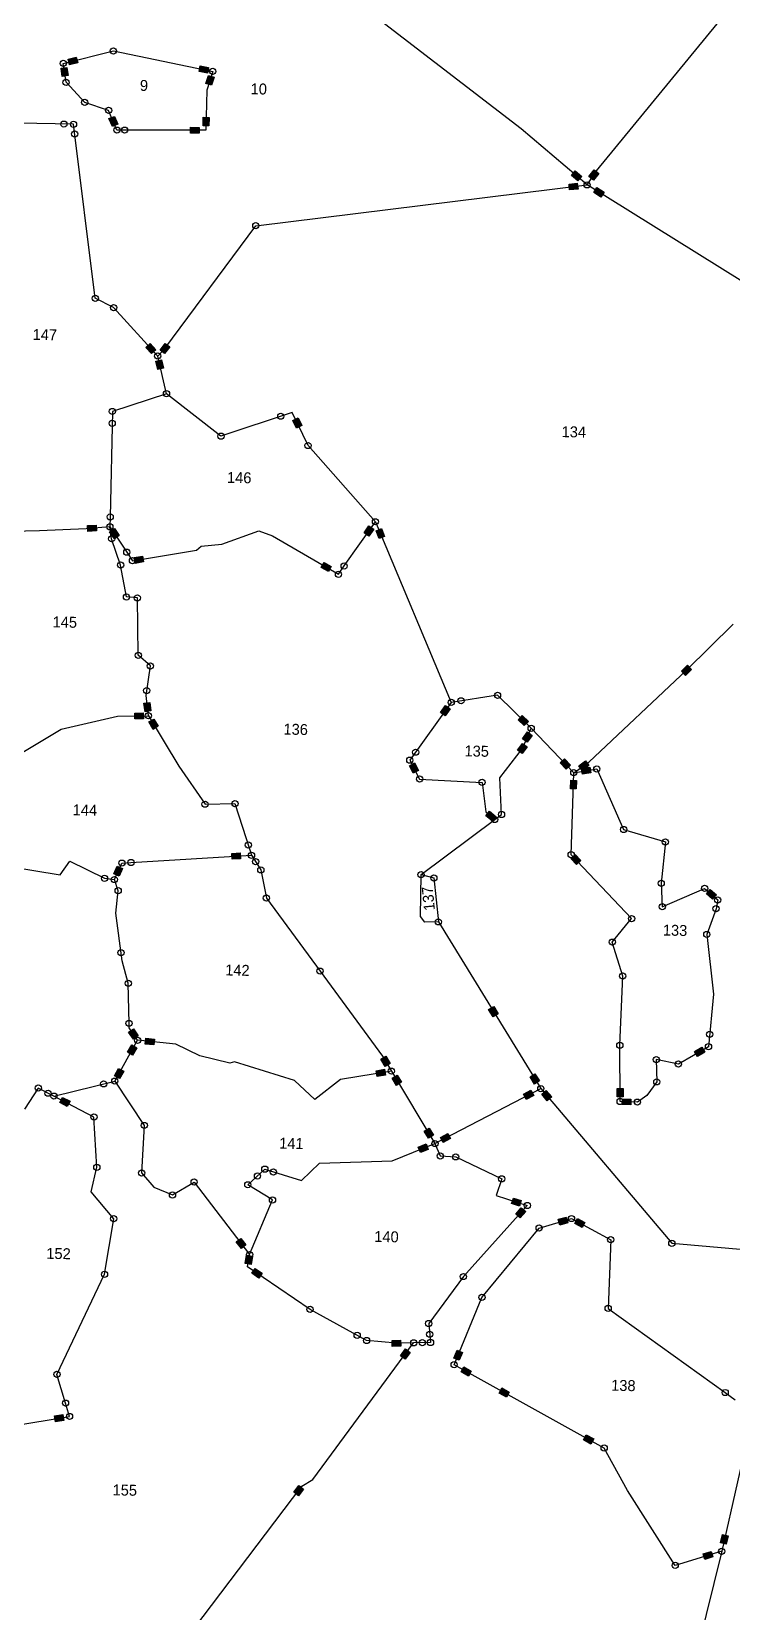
# Model space of a CAD drawing. Header units: metres. Extents: x 263404 to 269468, y 2224335 to 2228035.
# Drawn here: x 265218 to 265675, y 2226099 to 2227130 of the extents above; entities that cross this region are included whole.
import ezdxf

# ---------------------------------------------------------------- set-up
doc = ezdxf.new("R2010")
doc.units = ezdxf.units.M
doc.header["$LTSCALE"] = 0.3
for name, color, linetype in [('POLY_PARCEL', 6, 'Continuous'), ('SYM_STONE', 1, 'Continuous'), ('TEXT_PARCEL', 7, 'Continuous')]:
    doc.layers.add(name, color=color, linetype=linetype)
doc.styles.add('TEXT_MAP', font='', dxfattribs={"height": 2.5})
doc.styles.get('TEXT_MAP').set_extended_font_data('Kruti Dev 050')

msp = doc.modelspace()

# ---------------------------------------------------------------- hatches: boundary and pattern name
at = {"layer": 'SYM_STONE'}
for points in [[(265247.9, 2227109.1), (265246.9, 2227112.8), (265241.6, 2227111.5), (265242.5, 2227107.8)], [(265237.7, 2227100.2), (265241.5, 2227100.8), (265240.7, 2227106.2), (265237, 2227105.7)], [(265327.7, 2227107.2), (265327, 2227103.5), (265332.4, 2227102.4), (265333.1, 2227106.1)], [(265331.4, 2227095.7), (265335.1, 2227094.6), (265336.7, 2227099.9), (265333, 2227101)], [(265271.8, 2227074.2), (265268.2, 2227072.8), (265270.4, 2227067.7), (265273.9, 2227069.1)], [(265333.5, 2227073.6), (265329.7, 2227073.7), (265329.5, 2227068.2), (265333.3, 2227068.1)], [(265326.9, 2227063.3), (265326.9, 2227067.1), (265321.4, 2227067.2), (265321.4, 2227063.3)], [(265572.2, 2227038.7), (265569.7, 2227035.8), (265573.9, 2227032.2), (265576.4, 2227035.1)], [(265587.5, 2227037.1), (265584.5, 2227039.4), (265581.1, 2227035), (265584.1, 2227032.7)], [(265568.1, 2227030), (265568.5, 2227026.3), (265574, 2227026.9), (265573.5, 2227030.7)], [(265588.9, 2227021.7), (265591, 2227024.9), (265586.3, 2227027.8), (265584.3, 2227024.6)], [(265295.1, 2226926.2), (265292.3, 2226923.7), (265296, 2226919.6), (265298.8, 2226922.1)], [(265307.8, 2226924), (265304.8, 2226926.3), (265301.5, 2226921.9), (265304.5, 2226919.6)], [(265300.1, 2226909.3), (265303.8, 2226910.2), (265302.5, 2226915.5), (265298.8, 2226914.7)], [(265391.5, 2226877.8), (265388.1, 2226876.1), (265390.4, 2226871.1), (265393.9, 2226872.8)], [(265254.3, 2226807.5), (265254.5, 2226803.7), (265260, 2226804), (265259.8, 2226807.8)], [(265271.7, 2226798.9), (265274.9, 2226801), (265271.8, 2226805.6), (265268.6, 2226803.5)], [(265434.5, 2226802.9), (265437.7, 2226800.7), (265440.8, 2226805.2), (265437.7, 2226807.4)], [(265444.4, 2226799), (265447.9, 2226800.5), (265445.8, 2226805.6), (265442.3, 2226804.1)], [(265290.6, 2226783.9), (265290, 2226787.6), (265284.6, 2226786.7), (265285.2, 2226782.9)], [(265408.4, 2226783.5), (265406.5, 2226780.2), (265411.2, 2226777.5), (265413.1, 2226780.8)], [(265648, 2226713.8), (265645.3, 2226716.5), (265641.4, 2226712.6), (265644, 2226709.9)], [(265294.8, 2226692.2), (265291, 2226691.7), (265291.7, 2226686.2), (265295.5, 2226686.7)], [(265484.3, 2226685.7), (265487.4, 2226683.5), (265490.6, 2226688), (265487.5, 2226690.2)], [(265285, 2226685.3), (265285.1, 2226681.5), (265290.6, 2226681.6), (265290.5, 2226685.4)], [(265297, 2226674.7), (265300.3, 2226676.7), (265297.4, 2226681.4), (265294.2, 2226679.5)], [(265537.6, 2226683.7), (265535, 2226681), (265538.9, 2226677.1), (265541.6, 2226679.9)], [(265537.7, 2226668.6), (265540.8, 2226666.3), (265544.1, 2226670.7), (265541, 2226673)], [(265534.5, 2226661.2), (265537.5, 2226658.9), (265540.9, 2226663.2), (265537.8, 2226665.5)], [(265467.4, 2226652.8), (265464.1, 2226651), (265466.6, 2226646.1), (265470, 2226647.9)], [(265565.2, 2226655.4), (265562.4, 2226652.8), (265566.3, 2226648.8), (265569, 2226651.4)], [(265581.1, 2226651.1), (265578.9, 2226654.2), (265574.4, 2226651), (265576.6, 2226647.9)], [(265576.3, 2226649.2), (265576.9, 2226645.4), (265582.4, 2226646.3), (265581.7, 2226650.1)], [(265569, 2226636), (265572.8, 2226635.9), (265573, 2226641.4), (265569.2, 2226641.5)], [(265516.3, 2226621.3), (265513.9, 2226618.4), (265518.1, 2226614.8), (265520.5, 2226617.7)], [(265277, 2226583.9), (265273.6, 2226585.5), (265271.3, 2226580.5), (265274.8, 2226578.9)], [(265348.2, 2226593.8), (265348.4, 2226590), (265353.9, 2226590.3), (265353.7, 2226594.1)], [(265573, 2226586.5), (265575.8, 2226589.1), (265572, 2226593.2), (265569.2, 2226590.5)], [(265660.1, 2226570.4), (265657.6, 2226567.5), (265661.7, 2226563.9), (265664.2, 2226566.8)], [(265518.6, 2226487.3), (265521.9, 2226489.3), (265519, 2226494), (265515.7, 2226492)], [(265284.2, 2226479.5), (265281, 2226477.3), (265284.1, 2226472.8), (265287.2, 2226474.9)], [(265297.4, 2226469), (265297.8, 2226472.8), (265292.3, 2226473.3), (265291.9, 2226469.5)], [(265286.3, 2226467.1), (265283, 2226469), (265280.3, 2226464.2), (265283.6, 2226462.3)], [(265448.7, 2226461.7), (265445.4, 2226459.8), (265448.2, 2226455), (265451.5, 2226456.9)], [(265649.9, 2226464.7), (265651.8, 2226461.4), (265656.6, 2226464.2), (265654.7, 2226467.5)], [(265277.8, 2226451.8), (265274.5, 2226453.7), (265271.8, 2226448.8), (265275.1, 2226447)], [(265442.4, 2226452.2), (265443, 2226448.4), (265448.5, 2226449.3), (265447.9, 2226453.1)], [(265545.9, 2226450.2), (265542.7, 2226448.2), (265545.6, 2226443.5), (265548.8, 2226445.5)], [(265456, 2226449.3), (265452.8, 2226447.3), (265455.6, 2226442.6), (265458.9, 2226444.6)], [(265603.3, 2226440.6), (265599.4, 2226440.6), (265599.5, 2226435.1), (265603.3, 2226435.1)], [(265241, 2226428.9), (265242.8, 2226432.3), (265237.9, 2226434.8), (265236.1, 2226431.4)], [(265538.5, 2226436.9), (265540.2, 2226433.5), (265545.1, 2226436), (265543.3, 2226439.4)], [(265553.9, 2226432.6), (265556.8, 2226435.1), (265553.2, 2226439.3), (265550.3, 2226436.8)], [(265608.3, 2226429.9), (265608.4, 2226433.7), (265602.9, 2226433.9), (265602.8, 2226430.1)], [(265476.9, 2226414.8), (265473.6, 2226412.8), (265476.4, 2226408.1), (265479.7, 2226410.1)], [(265490.9, 2226407.9), (265489.1, 2226411.3), (265484.3, 2226408.7), (265486, 2226405.3)], [(265469.8, 2226402.4), (265471.2, 2226398.9), (265476.3, 2226400.9), (265474.9, 2226404.5)], [(265531.8, 2226369.2), (265530.6, 2226365.6), (265535.8, 2226363.9), (265537, 2226367.5)], [(265533.4, 2226358.7), (265536.2, 2226356.2), (265539.9, 2226360.3), (265537, 2226362.8)], [(265561, 2226355.3), (265562.1, 2226351.6), (265567.4, 2226353.1), (265566.3, 2226356.8)], [(265576.7, 2226349.9), (265578.5, 2226353.2), (265573.7, 2226355.8), (265571.9, 2226352.5)], [(265354.2, 2226342.9), (265351.2, 2226340.6), (265354.5, 2226336.2), (265357.5, 2226338.6)], [(265357, 2226326.5), (265360.8, 2226325.8), (265361.7, 2226331.2), (265357.9, 2226331.9)], [(265365.9, 2226317), (265368, 2226320.1), (265363.5, 2226323.2), (265361.3, 2226320.1)], [(265458.4, 2226272.7), (265458.3, 2226276.5), (265452.8, 2226276.3), (265452.9, 2226272.5)], [(265458.2, 2226266.4), (265461.3, 2226264.1), (265464.6, 2226268.5), (265461.5, 2226270.8)], [(265498.6, 2226268.5), (265495.1, 2226270), (265493, 2226264.9), (265496.5, 2226263.4)], [(265499.6, 2226259.1), (265497.8, 2226255.8), (265502.6, 2226253.1), (265504.4, 2226256.4)], [(265524.3, 2226245.4), (265522.5, 2226242), (265527.3, 2226239.4), (265529.1, 2226242.7)], [(265232.7, 2226227.1), (265233.4, 2226223.3), (265238.8, 2226224.2), (265238.2, 2226228)], [(265579.3, 2226214.8), (265577.5, 2226211.5), (265582.3, 2226208.8), (265584.2, 2226212.2)], [(265395.1, 2226179.5), (265392, 2226181.8), (265388.7, 2226177.4), (265391.8, 2226175.1)], [(265671.8, 2226148.9), (265668.1, 2226149.8), (265666.9, 2226144.4), (265670.6, 2226143.6)], [(265655.5, 2226137.2), (265656.6, 2226133.6), (265661.9, 2226135.2), (265660.8, 2226138.8)]]:
    msp.add_hatch(color=256, dxfattribs=at).paths.add_polyline_path(points)

# ---------------------------------------------------------------- linework, layer by layer
at = {"layer": 'POLY_PARCEL'}
for p, q in [((265586.1, 2227038.7), (265669.7, 2227140.6)), ((265537, 2227066.1), (265442.1, 2227138.9)), ((265238.4, 2227108.8), (265271.1, 2227116.9)), ((265271.1, 2227116.9), (265335.8, 2227103.6)), ((265240.2, 2227096.5), (265238.4, 2227108.8)), ((265335.8, 2227103.6), (265332.1, 2227091.4)), ((265252.4, 2227083.4), (265240.2, 2227096.5)), ((265332.1, 2227091.4), (265331.3, 2227065.2)), ((265268, 2227078.2), (265252.4, 2227083.4)), ((265245.1, 2227069.1), (265197, 2227070.1)), ((265259.3, 2226955.7), (265245.1, 2227069.1)), ((265273.4, 2227065.3), (265268, 2227078.2)), ((265331.3, 2227065.2), (265273.4, 2227065.3)), ((265579.9, 2227029.6), (265537, 2227066.1)), ((265579.9, 2227029.6), (265586.1, 2227038.7)), ((265363.9, 2227003), (265579.9, 2227029.6)), ((265694.6, 2226958.1), (265579.9, 2227029.6)), ((265304.7, 2226922.9), (265363.9, 2227003)), ((265271.2, 2226949.6), (265259.3, 2226955.7)), ((265300, 2226918), (265271.2, 2226949.6)), ((265300, 2226918), (265304.7, 2226922.9)), ((265305.7, 2226893.5), (265300, 2226918)), ((265305.7, 2226893.5), (265270.4, 2226881.9)), ((265341.2, 2226865.8), (265305.7, 2226893.5)), ((265270.4, 2226881.9), (265269, 2226813.2)), ((265387.7, 2226881.3), (265341.2, 2226865.8)), ((265398, 2226859.7), (265387.7, 2226881.3)), ((265441.9, 2226810), (265398, 2226859.7)), ((265269, 2226813.2), (265268.8, 2226806.7)), ((265222.9, 2226804), (265176.7, 2226803.2)), ((265253.3, 2226805.4), (265222.9, 2226804)), ((265268.8, 2226806.7), (265253.3, 2226805.4)), ((265269.9, 2226798.9), (265268.8, 2226806.7)), ((265268.8, 2226806.7), (265272.8, 2226800.7)), ((265272.8, 2226800.7), (265279.8, 2226790.2)), ((265341.8, 2226795.3), (265365.8, 2226804.1)), ((265365.8, 2226804.1), (265374.8, 2226800.9)), ((265374.8, 2226800.9), (265417.8, 2226775.8)), ((265421.5, 2226781.2), (265441.9, 2226810)), ((265441.9, 2226810), (265491.3, 2226692.3)), ((265275.8, 2226781.8), (265269.9, 2226798.9)), ((265279.8, 2226790.2), (265283.5, 2226784.6)), ((265284.9, 2226784.8), (265325.2, 2226791.6)), ((265325.2, 2226791.6), (265328.3, 2226794.1)), ((265328.3, 2226794.1), (265341.8, 2226795.3)), ((265279.6, 2226761), (265275.8, 2226781.8)), ((265283.5, 2226784.6), (265284.9, 2226784.8)), ((265417.8, 2226775.8), (265421.5, 2226781.2)), ((265286.7, 2226760.4), (265279.6, 2226761)), ((265287.3, 2226723), (265286.7, 2226760.4)), ((265644.7, 2226713.2), (265675.1, 2226743.2)), ((265295.2, 2226716), (265287.3, 2226723)), ((265292.4, 2226696.7), (265295.2, 2226716)), ((265581, 2226653.3), (265644.7, 2226713.2)), ((265293.9, 2226683.6), (265292.4, 2226696.7)), ((265491.3, 2226692.3), (265464.3, 2226654.6)), ((265521.5, 2226696.9), (265491.3, 2226692.3)), ((265543.4, 2226675.4), (265521.5, 2226696.9)), ((265237.1, 2226674.9), (265273.7, 2226683.2)), ((265273.7, 2226683.2), (265293.9, 2226683.6)), ((265293.9, 2226683.6), (265313.8, 2226650.8)), ((265203.3, 2226654.6), (265237.1, 2226674.9)), ((265537.7, 2226662.2), (265543.4, 2226675.4)), ((265543.4, 2226675.4), (265571.2, 2226646.4)), ((265523, 2226643), (265537.7, 2226662.2)), ((265313.8, 2226650.8), (265330.8, 2226625.9)), ((265464.3, 2226654.6), (265470.7, 2226642.3)), ((265569.5, 2226593), (265571.2, 2226646.4)), ((265571.2, 2226646.4), (265581, 2226653.3)), ((265571.2, 2226646.4), (265586.2, 2226648.9)), ((265586.2, 2226648.9), (265603.7, 2226609.4)), ((265470.7, 2226642.3), (265511.4, 2226640.1)), ((265511.4, 2226640.1), (265513.8, 2226620.9)), ((265524.1, 2226619.2), (265523, 2226643)), ((265330.8, 2226625.9), (265350.3, 2226626.3)), ((265350.3, 2226626.3), (265360, 2226596.1)), ((265471.6, 2226580), (265519.7, 2226615.9)), ((265513.8, 2226620.9), (265519.7, 2226615.9)), ((265519.7, 2226615.9), (265524.1, 2226619.2)), ((265603.7, 2226609.4), (265630.9, 2226601.3)), ((265360, 2226596.1), (265361.1, 2226592.6)), ((265630.9, 2226601.3), (265628.2, 2226574.4)), ((265202, 2226585.5), (265236.3, 2226579.8)), ((265236.3, 2226579.8), (265242.6, 2226588.7)), ((265242.6, 2226588.7), (265265.3, 2226577.6)), ((265271.7, 2226576.8), (265276.6, 2226587.5)), ((265276.6, 2226587.5), (265282.5, 2226587.9)), ((265282.5, 2226587.9), (265361.1, 2226592.6)), ((265361.1, 2226592.6), (265367.2, 2226583.1)), ((265608.9, 2226551.3), (265569.5, 2226593)), ((265265.3, 2226577.6), (265271.7, 2226576.8)), ((265274.2, 2226569.5), (265271.7, 2226576.8)), ((265367.2, 2226583.1), (265370.8, 2226564.7)), ((265471.3, 2226552.6), (265471.6, 2226580)), ((265471.6, 2226580), (265480, 2226577.8)), ((265480, 2226577.8), (265482.9, 2226549.2)), ((265628.2, 2226574.4), (265628.9, 2226559.1)), ((265272.7, 2226554.8), (265274.2, 2226569.5)), ((265370.8, 2226564.7), (265405.8, 2226517.1)), ((265628.9, 2226559.1), (265656.5, 2226571)), ((265656.5, 2226571), (265665, 2226563.5)), ((265665, 2226563.5), (265663.9, 2226557.8)), ((265276.7, 2226523.9), (265272.7, 2226554.8)), ((265663.9, 2226557.8), (265657.9, 2226541)), ((265474.2, 2226549), (265471.3, 2226552.6)), ((265482.9, 2226549.2), (265474.2, 2226549)), ((265482.9, 2226549.2), (265549.7, 2226440.5)), ((265596.3, 2226536), (265608.9, 2226551.3)), ((265603.1, 2226513.9), (265596.3, 2226536)), ((265657.9, 2226541), (265662.3, 2226502)), ((265280.8, 2226509.2), (265276.7, 2226523.9)), ((265405.8, 2226517.1), (265446.5, 2226461.7)), ((265601.2, 2226468.8), (265603.1, 2226513.9)), ((265281.3, 2226483), (265280.8, 2226509.2)), ((265662.3, 2226502), (265659, 2226467.8)), ((265281.4, 2226480.2), (265281.3, 2226483)), ((265272, 2226445.4), (265286.9, 2226472)), ((265286.9, 2226472), (265281.4, 2226480.2)), ((265311.7, 2226469.4), (265286.9, 2226472)), ((265327.5, 2226461.8), (265311.7, 2226469.4)), ((265346.9, 2226457.2), (265327.5, 2226461.8)), ((265446.5, 2226461.7), (265452.3, 2226451.9)), ((265601.4, 2226432.1), (265601.2, 2226468.8)), ((265659, 2226467.8), (265639.4, 2226456.5)), ((265350, 2226457.9), (265346.9, 2226457.2)), ((265389.2, 2226445.7), (265350, 2226457.9)), ((265452.3, 2226451.9), (265419.1, 2226446.5)), ((265452.3, 2226451.9), (265480.7, 2226404.7)), ((265639.4, 2226456.5), (265625, 2226459.4)), ((265625, 2226459.4), (265625.3, 2226444.9)), ((265222.1, 2226440.9), (265213.1, 2226427.2)), ((265232.3, 2226435.6), (265222.1, 2226440.9)), ((265232.3, 2226435.6), (265272, 2226445.4)), ((265272, 2226445.4), (265291.2, 2226416.5)), ((265402.3, 2226433.4), (265389.2, 2226445.7)), ((265419.1, 2226446.5), (265402.3, 2226433.4)), ((265480.7, 2226404.7), (265549.7, 2226440.5)), ((265549.7, 2226440.5), (265635.1, 2226339.7)), ((265625.3, 2226444.9), (265618.8, 2226436)), ((265258.4, 2226422), (265232.3, 2226435.6)), ((265612.7, 2226431.7), (265601.4, 2226432.1)), ((265618.8, 2226436), (265612.7, 2226431.7)), ((265260.3, 2226389.2), (265258.4, 2226422)), ((265291.2, 2226416.5), (265289.5, 2226385.5)), ((265452.7, 2226393.5), (265480.7, 2226404.7)), ((265480.7, 2226404.7), (265484.2, 2226396.6)), ((265256.7, 2226373.2), (265260.3, 2226389.2)), ((265393.6, 2226380.5), (265405.5, 2226391.9)), ((265405.5, 2226391.9), (265452.7, 2226393.5)), ((265484.2, 2226396.6), (265494.2, 2226396)), ((265494.2, 2226396), (265524.2, 2226381.7)), ((265289.5, 2226385.5), (265297.5, 2226376.3)), ((265309.6, 2226371.2), (265323.7, 2226379.6)), ((265323.7, 2226379.6), (265359.9, 2226332.3)), ((265358.7, 2226377.8), (265369.8, 2226388)), ((265369.8, 2226388), (265393.6, 2226380.5)), ((265524.2, 2226381.7), (265520.5, 2226370.9)), ((265271.3, 2226355.7), (265256.7, 2226373.2)), ((265297.5, 2226376.3), (265309.6, 2226371.2)), ((265374.8, 2226367.9), (265358.7, 2226377.8)), ((265359.9, 2226332.3), (265374.8, 2226367.9)), ((265520.5, 2226370.9), (265540.9, 2226364.3)), ((265540.9, 2226364.3), (265499.2, 2226318)), ((265265.3, 2226319.5), (265271.3, 2226355.7)), ((265511.3, 2226304.4), (265548.6, 2226349.6)), ((265548.6, 2226349.6), (265569.7, 2226355.8)), ((265569.7, 2226355.8), (265595.3, 2226342)), ((265595.3, 2226342), (265593.6, 2226297.2)), ((265635.1, 2226339.7), (265743.8, 2226330.3)), ((265358.6, 2226324.3), (265359.9, 2226332.3)), ((265234.3, 2226254.2), (265265.3, 2226319.5)), ((265399.3, 2226296.6), (265358.6, 2226324.3)), ((265499.2, 2226318), (265476.6, 2226287.4)), ((265436.1, 2226276.3), (265399.3, 2226296.6)), ((265493.2, 2226260.5), (265511.3, 2226304.4)), ((265593.6, 2226297.2), (265669.9, 2226242.4)), ((265476.6, 2226287.4), (265477.8, 2226275)), ((265455.6, 2226274.5), (265436.1, 2226276.3)), ((265477.8, 2226275), (265466.8, 2226274.8)), ((265401.1, 2226185.8), (265466.8, 2226274.8)), ((265466.8, 2226274.8), (265455.6, 2226274.5)), ((265591, 2226206.2), (265493.2, 2226260.5)), ((265239.9, 2226235.5), (265234.3, 2226254.2)), ((265242.5, 2226226.8), (265239.9, 2226235.5)), ((265669.9, 2226242.4), (265676.4, 2226237.6)), ((265197, 2226219.3), (265238.5, 2226226.1)), ((265238.5, 2226226.1), (265242.5, 2226226.8)), ((265688.1, 2226229.3), (265667.6, 2226138.9)), ((265606.2, 2226178.6), (265591, 2226206.2)), ((265394, 2226181.3), (265401.1, 2226185.8)), ((265323.6, 2226088.3), (265394, 2226181.3)), ((265637.3, 2226129.7), (265606.2, 2226178.6)), ((265667.6, 2226138.9), (265637.3, 2226129.7)), ((265667.6, 2226138.9), (265647.7, 2226058.2))]:
    msp.add_line(p, q, dxfattribs=at)
at = {"layer": 'SYM_STONE'}
for points in [[(265241.6, 2227111.5), (265246.9, 2227112.8), (265247.9, 2227109.1), (265242.5, 2227107.8)], [(265240.7, 2227106.2), (265241.5, 2227100.8), (265237.7, 2227100.2), (265237, 2227105.7)], [(265332.4, 2227102.4), (265327, 2227103.5), (265327.7, 2227107.2), (265333.1, 2227106.1)], [(265336.7, 2227099.9), (265335.1, 2227094.6), (265331.4, 2227095.7), (265333, 2227101)], [(265270.4, 2227067.7), (265268.2, 2227072.8), (265271.8, 2227074.2), (265273.9, 2227069.1)], [(265329.5, 2227068.2), (265329.7, 2227073.7), (265333.5, 2227073.6), (265333.3, 2227068.1)], [(265321.4, 2227067.2), (265326.9, 2227067.1), (265326.9, 2227063.3), (265321.4, 2227063.3)], [(265573.9, 2227032.2), (265569.7, 2227035.8), (265572.2, 2227038.7), (265576.4, 2227035.1)], [(265581.1, 2227035), (265584.5, 2227039.4), (265587.5, 2227037.1), (265584.1, 2227032.7)], [(265574, 2227026.9), (265568.5, 2227026.3), (265568.1, 2227030), (265573.5, 2227030.7)], [(265586.3, 2227027.8), (265591, 2227024.9), (265588.9, 2227021.7), (265584.3, 2227024.6)], [(265296, 2226919.6), (265292.3, 2226923.7), (265295.1, 2226926.2), (265298.8, 2226922.1)], [(265301.5, 2226921.9), (265304.8, 2226926.3), (265307.8, 2226924), (265304.5, 2226919.6)], [(265302.5, 2226915.5), (265303.8, 2226910.2), (265300.1, 2226909.3), (265298.8, 2226914.7)], [(265390.4, 2226871.1), (265388.1, 2226876.1), (265391.5, 2226877.8), (265393.9, 2226872.8)], [(265260, 2226804), (265254.5, 2226803.7), (265254.3, 2226807.5), (265259.8, 2226807.8)], [(265271.8, 2226805.6), (265274.9, 2226801), (265271.7, 2226798.9), (265268.6, 2226803.5)], [(265440.8, 2226805.2), (265437.7, 2226800.7), (265434.5, 2226802.9), (265437.7, 2226807.4)], [(265445.8, 2226805.6), (265447.9, 2226800.5), (265444.4, 2226799), (265442.3, 2226804.1)], [(265284.6, 2226786.7), (265290, 2226787.6), (265290.6, 2226783.9), (265285.2, 2226782.9)], [(265411.2, 2226777.5), (265406.5, 2226780.2), (265408.4, 2226783.5), (265413.1, 2226780.8)], [(265641.4, 2226712.6), (265645.3, 2226716.5), (265648, 2226713.8), (265644, 2226709.9)], [(265291.7, 2226686.2), (265291, 2226691.7), (265294.8, 2226692.2), (265295.5, 2226686.7)], [(265490.6, 2226688), (265487.4, 2226683.5), (265484.3, 2226685.7), (265487.5, 2226690.2)], [(265290.6, 2226681.6), (265285.1, 2226681.5), (265285, 2226685.3), (265290.5, 2226685.4)], [(265297.4, 2226681.4), (265300.3, 2226676.7), (265297, 2226674.7), (265294.2, 2226679.5)], [(265538.9, 2226677.1), (265535, 2226681), (265537.6, 2226683.7), (265541.6, 2226679.9)], [(265544.1, 2226670.7), (265540.8, 2226666.3), (265537.7, 2226668.6), (265541, 2226673)], [(265540.9, 2226663.2), (265537.5, 2226658.9), (265534.5, 2226661.2), (265537.8, 2226665.5)], [(265466.6, 2226646.1), (265464.1, 2226651), (265467.4, 2226652.8), (265470, 2226647.9)], [(265566.3, 2226648.8), (265562.4, 2226652.8), (265565.2, 2226655.4), (265569, 2226651.4)], [(265574.4, 2226651), (265578.9, 2226654.2), (265581.1, 2226651.1), (265576.6, 2226647.9)], [(265582.4, 2226646.3), (265576.9, 2226645.4), (265576.3, 2226649.2), (265581.7, 2226650.1)], [(265573, 2226641.4), (265572.8, 2226635.9), (265569, 2226636), (265569.2, 2226641.5)], [(265518.1, 2226614.8), (265513.9, 2226618.4), (265516.3, 2226621.3), (265520.5, 2226617.7)], [(265271.3, 2226580.5), (265273.6, 2226585.5), (265277, 2226583.9), (265274.8, 2226578.9)], [(265353.9, 2226590.3), (265348.4, 2226590), (265348.2, 2226593.8), (265353.7, 2226594.1)], [(265572, 2226593.2), (265575.8, 2226589.1), (265573, 2226586.5), (265569.2, 2226590.5)], [(265661.7, 2226563.9), (265657.6, 2226567.5), (265660.1, 2226570.4), (265664.2, 2226566.8)], [(265519, 2226494), (265521.9, 2226489.3), (265518.6, 2226487.3), (265515.7, 2226492)], [(265284.1, 2226472.8), (265281, 2226477.3), (265284.2, 2226479.5), (265287.2, 2226474.9)], [(265292.3, 2226473.3), (265297.8, 2226472.8), (265297.4, 2226469), (265291.9, 2226469.5)], [(265280.3, 2226464.2), (265283, 2226469), (265286.3, 2226467.1), (265283.6, 2226462.3)], [(265448.2, 2226455), (265445.4, 2226459.8), (265448.7, 2226461.7), (265451.5, 2226456.9)], [(265656.6, 2226464.2), (265651.8, 2226461.4), (265649.9, 2226464.7), (265654.7, 2226467.5)], [(265271.8, 2226448.8), (265274.5, 2226453.7), (265277.8, 2226451.8), (265275.1, 2226447)], [(265448.5, 2226449.3), (265443, 2226448.4), (265442.4, 2226452.2), (265447.9, 2226453.1)], [(265545.6, 2226443.5), (265542.7, 2226448.2), (265545.9, 2226450.2), (265548.8, 2226445.5)], [(265455.6, 2226442.6), (265452.8, 2226447.3), (265456, 2226449.3), (265458.9, 2226444.6)], [(265599.5, 2226435.1), (265599.4, 2226440.6), (265603.3, 2226440.6), (265603.3, 2226435.1)], [(265237.9, 2226434.8), (265242.8, 2226432.3), (265241, 2226428.9), (265236.1, 2226431.4)], [(265545.1, 2226436), (265540.2, 2226433.5), (265538.5, 2226436.9), (265543.3, 2226439.4)], [(265553.2, 2226439.3), (265556.8, 2226435.1), (265553.9, 2226432.6), (265550.3, 2226436.8)], [(265602.9, 2226433.9), (265608.4, 2226433.7), (265608.3, 2226429.9), (265602.8, 2226430.1)], [(265476.4, 2226408.1), (265473.6, 2226412.8), (265476.9, 2226414.8), (265479.7, 2226410.1)], [(265484.3, 2226408.7), (265489.1, 2226411.3), (265490.9, 2226407.9), (265486, 2226405.3)], [(265476.3, 2226400.9), (265471.2, 2226398.9), (265469.8, 2226402.4), (265474.9, 2226404.5)], [(265535.8, 2226363.9), (265530.6, 2226365.6), (265531.8, 2226369.2), (265537, 2226367.5)], [(265539.9, 2226360.3), (265536.2, 2226356.2), (265533.4, 2226358.7), (265537, 2226362.8)], [(265567.4, 2226353.1), (265562.1, 2226351.6), (265561, 2226355.3), (265566.3, 2226356.8)], [(265573.7, 2226355.8), (265578.5, 2226353.2), (265576.7, 2226349.9), (265571.9, 2226352.5)], [(265354.5, 2226336.2), (265351.2, 2226340.6), (265354.2, 2226342.9), (265357.5, 2226338.6)], [(265361.7, 2226331.2), (265360.8, 2226325.8), (265357, 2226326.5), (265357.9, 2226331.9)], [(265363.5, 2226323.2), (265368, 2226320.1), (265365.9, 2226317), (265361.3, 2226320.1)], [(265452.8, 2226276.3), (265458.3, 2226276.5), (265458.4, 2226272.7), (265452.9, 2226272.5)], [(265464.6, 2226268.5), (265461.3, 2226264.1), (265458.2, 2226266.4), (265461.5, 2226270.8)], [(265493, 2226264.9), (265495.1, 2226270), (265498.6, 2226268.5), (265496.5, 2226263.4)], [(265502.6, 2226253.1), (265497.8, 2226255.8), (265499.6, 2226259.1), (265504.4, 2226256.4)], [(265527.3, 2226239.4), (265522.5, 2226242), (265524.3, 2226245.4), (265529.1, 2226242.7)], [(265238.8, 2226224.2), (265233.4, 2226223.3), (265232.7, 2226227.1), (265238.2, 2226228)], [(265582.3, 2226208.8), (265577.5, 2226211.5), (265579.3, 2226214.8), (265584.2, 2226212.2)], [(265388.7, 2226177.4), (265392, 2226181.8), (265395.1, 2226179.5), (265391.8, 2226175.1)], [(265666.9, 2226144.4), (265668.1, 2226149.8), (265671.8, 2226148.9), (265670.6, 2226143.6)], [(265661.9, 2226135.2), (265656.6, 2226133.6), (265655.5, 2226137.2), (265660.8, 2226138.8)]]:
    msp.add_lwpolyline(points, close=True, dxfattribs=at)
for centre in [(265238.4, 2227108.8), (265271.1, 2227116.9), (265335.8, 2227103.6), (265240.2, 2227096.5), (265252.4, 2227083.4), (265268, 2227078.2), (265238.8, 2227069.2), (265245.1, 2227069.1), (265245.9, 2227062.8), (265273.4, 2227065.3), (265278.4, 2227065.3), (265579.9, 2227029.6), (265363.9, 2227003), (265259.3, 2226955.7), (265271.2, 2226949.6), (265300, 2226918), (265305.7, 2226893.5), (265270.4, 2226881.9), (265270.3, 2226874.2), (265380.2, 2226878.8), (265341.2, 2226865.8), (265398, 2226859.7), (265269, 2226813.2), (265441.9, 2226810), (265268.8, 2226806.7), (265269.9, 2226798.9), (265279.8, 2226790.2), (265275.8, 2226781.8), (265283.5, 2226784.6), (265421.5, 2226781.2), (265417.8, 2226775.8), (265279.6, 2226761), (265286.7, 2226760.4), (265287.3, 2226723), (265295.2, 2226716), (265292.8, 2226700), (265521.5, 2226696.9), (265491.3, 2226692.3), (265497.7, 2226693.3), (265293.9, 2226683.6), (265543.4, 2226675.4), (265464.3, 2226654.6), (265468.1, 2226659.8), (265571.2, 2226646.4), (265586.2, 2226648.9), (265470.7, 2226642.3), (265511.4, 2226640.1), (265330.8, 2226625.9), (265350.3, 2226626.3), (265519.7, 2226615.9), (265524.1, 2226619.2), (265603.7, 2226609.4), (265359, 2226599.3), (265361.1, 2226592.6), (265569.5, 2226593), (265630.9, 2226601.3), (265276.6, 2226587.5), (265282.5, 2226587.9), (265363.8, 2226588.5), (265367.2, 2226583.1), (265265.3, 2226577.6), (265271.7, 2226576.8), (265471.6, 2226580), (265480, 2226577.8), (265628.2, 2226574.4), (265274.2, 2226569.5), (265370.8, 2226564.7), (265656.5, 2226571), (265665, 2226563.5), (265608.9, 2226551.3), (265628.9, 2226559.1), (265663.9, 2226557.8), (265482.9, 2226549.2), (265657.9, 2226541), (265596.3, 2226536), (265276, 2226529.2), (265405.8, 2226517.1), (265603.1, 2226513.9), (265280.8, 2226509.2), (265281.3, 2226483), (265286.9, 2226472), (265601.2, 2226468.8), (265659.8, 2226475.9), (265625, 2226459.4), (265659, 2226467.8), (265452.3, 2226451.9), (265639.4, 2226456.5), (265222.1, 2226440.9), (265264.7, 2226443.6), (265272, 2226445.4), (265549.7, 2226440.5), (265625.3, 2226444.9), (265228.5, 2226437.5), (265232.3, 2226435.6), (265601.4, 2226432.1), (265612.7, 2226431.7), (265258.4, 2226422), (265291.2, 2226416.5), (265480.7, 2226404.7), (265484.2, 2226396.6), (265260.3, 2226389.2), (265369.8, 2226388), (265375.4, 2226386.2), (265494.2, 2226396), (265289.5, 2226385.5), (265323.7, 2226379.6), (265358.7, 2226377.8), (265365, 2226383.6), (265524.2, 2226381.7), (265309.6, 2226371.2), (265374.8, 2226367.9), (265271.3, 2226355.7), (265540.9, 2226364.3), (265569.7, 2226355.8), (265548.6, 2226349.6), (265595.3, 2226342), (265635.1, 2226339.7), (265359.9, 2226332.3), (265265.3, 2226319.5), (265499.2, 2226318), (265511.3, 2226304.4), (265399.3, 2226296.6), (265593.6, 2226297.2), (265476.6, 2226287.4), (265430, 2226279.7), (265436.1, 2226276.3), (265466.8, 2226274.8), (265472.4, 2226274.9), (265477.3, 2226280.4), (265477.8, 2226275), (265234.3, 2226254.2), (265493.2, 2226260.5), (265669.9, 2226242.4), (265239.9, 2226235.5), (265242.5, 2226226.8), (265591, 2226206.2), (265667.6, 2226138.9), (265637.3, 2226129.7)]:
    msp.add_circle(centre, 2.02, dxfattribs=at)

# ---------------------------------------------------------------- texts
at = {"layer": 'TEXT_PARCEL', "style": 'TEXT_MAP'}
for s, rotation, p in [('9', 358.8006, (265288.3, 2227090.9)), ('10', 358.8006, (265360.5, 2227088.7)), ('147', 358.8006, (265218.4, 2226928.6)), ('134', 358.8006, (265563.2, 2226865.2)), ('146', 358.8006, (265345.1, 2226835.4)), ('145', 358.8006, (265231.4, 2226741.2)), ('136', 358.8006, (265381.9, 2226671.3)), ('135', 358.8006, (265499.9, 2226657.1)), ('144', 358.8006, (265244.5, 2226618.7)), ('137', 95.6312, (265480.7, 2226556.8)), ('133', 358.8006, (265629.2, 2226540.3)), ('142', 358.8006, (265343.9, 2226514.3)), ('141', 358.8006, (265379.1, 2226401.4)), ('140', 358.8006, (265441.1, 2226340.6)), ('152', 358.8006, (265227.3, 2226329.6)), ('138', 358.8006, (265595.5, 2226243.6)), ('155', 358.8006, (265270.5, 2226175.4))]:
    msp.add_text(s, height=7.13, rotation=rotation, dxfattribs=at).set_placement(p)

doc.saveas('drawing.dxf')
